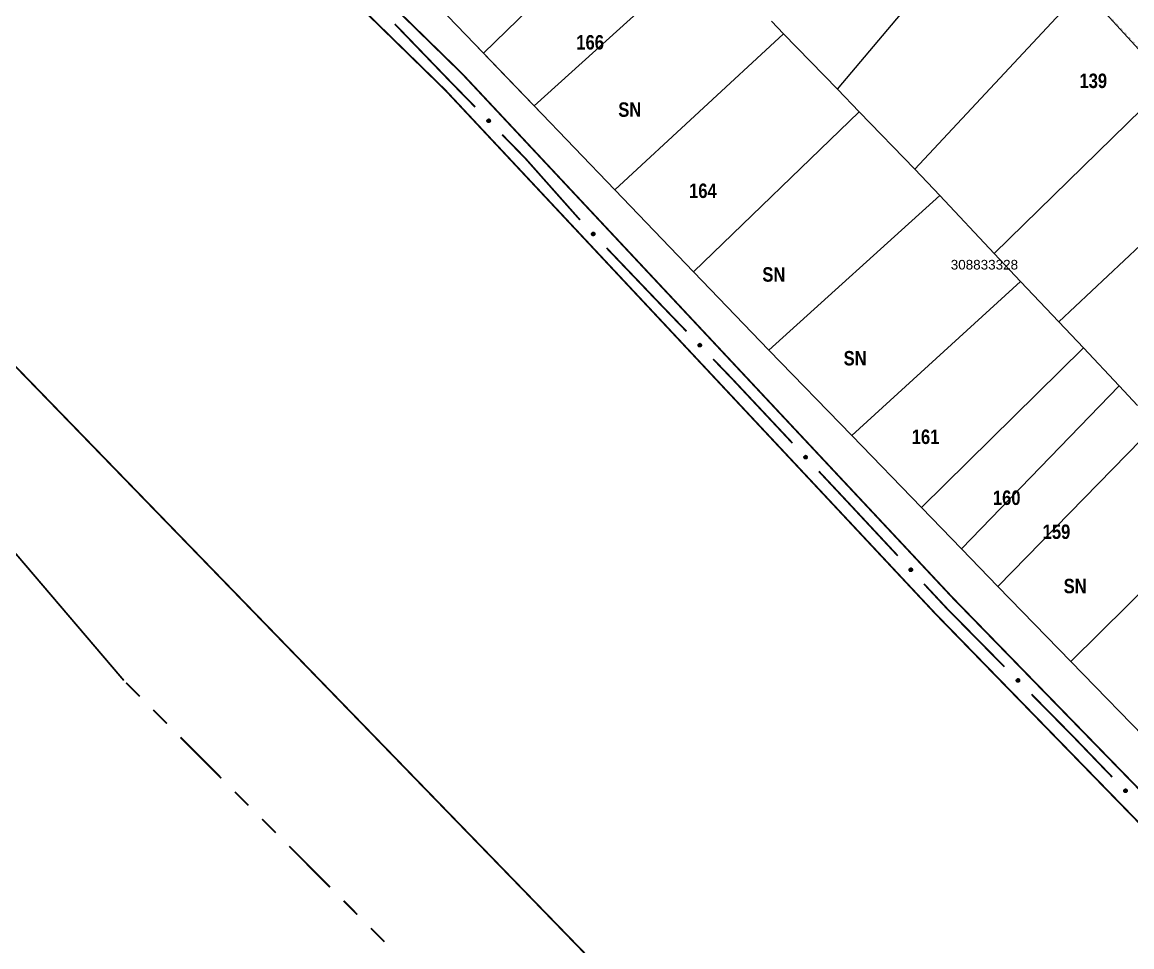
# Model space of a CAD drawing. Extents: x 201549 to 203722, y 4857623 to 4859778.
# Drawn here: x 202361.1 to 202476.3, y 4858798.1 to 4858894.2 of the extents above; entities that cross this region are included whole.
import ezdxf
from ezdxf.enums import TextEntityAlignment as Align

# ---------------------------------------------------------------- set-up
doc = ezdxf.new("R2010")
doc.units = 0
doc.header["$LTSCALE"] = 1.5
doc.header["$MEASUREMENT"] = 0
for name, color, linetype in [('CD-MALHA-LOTES', 40, 'CONTINUOUS'), ('CD_TXT_QUADRA', 1, 'CONTINUOUS'), ('RU-QUADRAS', 6, 'CONTINUOUS'), ('SV-EIXO-RUA-N-PAV', 6, 'CONTINUOUS'), ('SV-RUA-NAO-PAV-S-GUIA-C-GUIA', 7, 'CONTINUOUS'), ('Th_NmrPort', 1, 'CONTINUOUS')]:
    doc.layers.add(name, color=color, linetype=linetype)
doc.styles.add('MONOTXT', font='ARIAL.TTF', dxfattribs={"height": 0.2})
doc.styles.get("Standard").update_dxf_attribs({"font": 'swisscbo.ttf'})

msp = doc.modelspace()

# ---------------------------------------------------------------- linework, layer by layer
at = {"layer": 'CD-MALHA-LOTES', "linetype": 'Continuous'}
for p, q in [((202408.99, 4858890.94), (202426.01, 4858907.56)), ((202445.73, 4858887.19), (202462.54, 4858907.16)), ((202414.23, 4858885.48), (202431.93, 4858901.44)), ((202400.71, 4858899.56), (202408.99, 4858890.94)), ((202471.25, 4858897.63), (202453.78, 4858878.88)), ((202480.14, 4858887.89), (202471.25, 4858897.63)), ((202440.14, 4858892.96), (202438.88, 4858894.26)), ((202422.61, 4858876.75), (202440.14, 4858892.96)), ((202445.73, 4858887.19), (202440.14, 4858892.96)), ((202408.99, 4858890.94), (202414.23, 4858885.48)), ((202462.01, 4858870.15), (202480.14, 4858887.89)), ((202447.99, 4858884.86), (202445.73, 4858887.19)), ((202414.23, 4858885.48), (202422.61, 4858876.75)), ((202447.99, 4858884.86), (202430.79, 4858868.23)), ((202453.78, 4858878.88), (202447.99, 4858884.86)), ((202468.71, 4858863.05), (202487.04, 4858880.26)), ((202456.35, 4858876.16), (202453.78, 4858878.88)), ((202422.61, 4858876.75), (202430.79, 4858868.23)), ((202456.35, 4858876.16), (202438.6, 4858860.1)), ((202456.35, 4858876.16), (202462.01, 4858870.15)), ((202462.01, 4858870.15), (202464.76, 4858867.24)), ((202430.79, 4858868.23), (202438.6, 4858860.1)), ((202447.22, 4858851.22), (202464.76, 4858867.24)), ((202464.76, 4858867.24), (202468.71, 4858863.05)), ((202471.27, 4858860.33), (202468.71, 4858863.05)), ((202454.47, 4858843.74), (202471.27, 4858860.33)), ((202471.27, 4858860.33), (202475, 4858856.38)), ((202438.6, 4858860.1), (202447.22, 4858851.22)), ((202458.63, 4858839.46), (202475, 4858856.38)), ((202475, 4858856.38), (202476.91, 4858854.35)), ((202462.4, 4858835.56), (202478.81, 4858852.33)), ((202447.22, 4858851.22), (202454.47, 4858843.74)), ((202486.53, 4858844.15), (202469.96, 4858827.77)), ((202454.47, 4858843.74), (202458.63, 4858839.46)), ((202458.63, 4858839.46), (202462.4, 4858835.56)), ((202462.4, 4858835.56), (202469.96, 4858827.77)), ((202469.96, 4858827.77), (202478.79, 4858818.68))]:
    msp.add_line(p, q, dxfattribs=at)
at = {"layer": 'RU-QUADRAS', "linetype": 'Continuous'}
for points in [[(202405.42, 4858981.16, 0.01, 0.01, 0), (202430.84, 4859027.34, 0.01, 0.01, 0), (202476.98, 4858977.97, 0.01, 0.01, 0), (202596.42, 4858852.26, 0.01, 0.01, -0.0157830167), (202569.9, 4858806.68, 0.01, 0.01, 0), (202551.82, 4858826.86, 0.01, 0.01, -0.0050676156), (202474.07, 4858910.48, 0.01, 0.01, 0), (202443.68, 4858942.73, 0.01, 0.01, 0.0179470941)], [(202369.03, 4858932.54, 0.01, 0.01, 0), (202385.88, 4858952.76, 0.01, 0.01, 0), (202384.56, 4858954.09, 0.01, 0.01, 0), (202401.16, 4858971.92, 0.01, 0.01, 0), (202462.88, 4858906.8, 0.01, 0.01, -0.0107347229), (202504.2, 4858860.89, 0.01, 0.01, 0), (202538.13, 4858827.31, 0.01, 0.01, 0), (202536.4, 4858825.64, 0.01, 0.01, 0), (202564.2, 4858797.22, 0.01, 0.01, 0), (202537.47, 4858756.18, 0.01, 0.01, 0), (202494.23, 4858799.73, 0.01, 0.01, 0), (202495.73, 4858801.21, 0.01, 0.01, -0.0025219644)]]:
    msp.add_lwpolyline(points, format="xyseb", close=True, dxfattribs=at)
at = {"layer": 'SV-EIXO-RUA-N-PAV', "const_width": 0.18}
for points in [[(202405.71827, 4858887.79614), (202399.775018, 4858893.95987)], [(202406.024201, 4858887.483179), (202405.71827, 4858887.79614)], [(202408.121291, 4858885.337901), (202406.024201, 4858887.483179)], [(202413.320616, 4858880.019106), (202410.917411, 4858882.477532)], [(202413.693752, 4858879.598737), (202413.320616, 4858880.019106)], [(202419.004488, 4858873.615754), (202413.693752, 4858879.598737)], [(202427.186242, 4858865.031135), (202421.756841, 4858870.713584)], [(202427.283791, 4858864.929744), (202427.186242, 4858865.031135)], [(202430.057066, 4858862.047219), (202427.283791, 4858864.929744)], [(202434.902358, 4858857.011051), (202432.83034, 4858859.164694)], [(202434.910188, 4858857.002698), (202434.902358, 4858857.011051)], [(202441.064852, 4858850.436107), (202434.910188, 4858857.002698)], [(202446.7805, 4858844.337915), (202443.800258, 4858847.517623)], [(202447.218248, 4858843.868332), (202446.7805, 4858844.337915)], [(202451.991383, 4858838.74806), (202447.218248, 4858843.868332)], [(202457.068655, 4858833.301532), (202454.718888, 4858835.82219)], [(202457.457593, 4858832.907057), (202457.068655, 4858833.301532)], [(202463.074329, 4858827.210367), (202457.457593, 4858832.907057)], [(202470.209434, 4858819.973695), (202465.882697, 4858824.362023)], [(202470.790336, 4858819.370593), (202470.209434, 4858819.973695)], [(202474.258969, 4858815.7694), (202470.790336, 4858819.370593)]]:
    msp.add_lwpolyline(points, dxfattribs=at)
at = {"layer": 'SV-EIXO-RUA-N-PAV'}
for points in [[(202409.54107, 4858883.728022), (202409.492162, 4858883.727885), (202409.4501, 4858883.737768), (202409.41739, 4858883.756108), (202409.392712, 4858883.779852), (202409.3702, 4858883.806986), (202409.353539, 4858883.839351), (202409.343005, 4858883.879368), (202409.342522, 4858883.928429), (202409.355479, 4858883.970852), (202409.371743, 4858884.003882), (202409.39502, 4858884.031041), (202409.421746, 4858884.052468), (202409.455937, 4858884.068663), (202409.496595, 4858884.078943), (202409.545939, 4858884.078234), (202409.58711, 4858884.068262), (202409.618282, 4858884.049692), (202409.645438, 4858884.026118), (202409.668088, 4858883.99814), (202409.684259, 4858883.966276), (202409.694536, 4858883.925321), (202409.693191, 4858883.876628), (202409.683714, 4858883.835452), (202409.665586, 4858883.804027), (202409.641776, 4858883.777815), (202409.614835, 4858883.754905), (202409.582998, 4858883.736803), (202409.54107, 4858883.728022)], [(202420.394859, 4858871.979698), (202420.345952, 4858871.980118), (202420.304005, 4858871.990481), (202420.271507, 4858872.009193), (202420.247101, 4858872.033217), (202420.224901, 4858872.060606), (202420.20861, 4858872.093159), (202420.198533, 4858872.133294), (202420.198611, 4858872.182357), (202420.21205, 4858872.224629), (202420.228691, 4858872.257472), (202420.252276, 4858872.284364), (202420.279245, 4858872.305484), (202420.313618, 4858872.321288), (202420.354391, 4858872.331103), (202420.403724, 4858872.329831), (202420.444777, 4858872.31939), (202420.475736, 4858872.300465), (202420.502621, 4858872.276583), (202420.524951, 4858872.248349), (202420.540757, 4858872.216302), (202420.550566, 4858872.175233), (202420.548665, 4858872.126558), (202420.538719, 4858872.085493), (202420.520234, 4858872.054277), (202420.496126, 4858872.028338), (202420.468925, 4858872.005737), (202420.436884, 4858871.987999), (202420.394859, 4858871.979698)], [(202431.463992, 4858860.426095), (202431.415084, 4858860.426347), (202431.373102, 4858860.436564), (202431.340539, 4858860.455164), (202431.31605, 4858860.479103), (202431.293755, 4858860.506416), (202431.277353, 4858860.538912), (202431.267137, 4858860.579012), (202431.267045, 4858860.628075), (202431.280338, 4858860.670394), (202431.296865, 4858860.703294), (202431.320357, 4858860.730267), (202431.347253, 4858860.75148), (202431.381572, 4858860.767402), (202431.42231, 4858860.777358), (202431.471647, 4858860.776257), (202431.512737, 4858860.765958), (202431.54376, 4858860.74714), (202431.570728, 4858860.723351), (202431.593155, 4858860.695194), (202431.609072, 4858860.663202), (202431.619022, 4858860.622167), (202431.61729, 4858860.573486), (202431.607486, 4858860.532387), (202431.589109, 4858860.501107), (202431.56509, 4858860.475085), (202431.537968, 4858860.45239), (202431.505988, 4858860.434542), (202431.463992, 4858860.426095)], [(202442.450494, 4858848.796754), (202442.401594, 4858848.797644), (202442.359748, 4858848.808409), (202442.327431, 4858848.827432), (202442.303257, 4858848.851689), (202442.28132, 4858848.879291), (202442.265343, 4858848.911998), (202442.255652, 4858848.952228), (202442.256201, 4858849.001288), (202442.270045, 4858849.04343), (202442.287, 4858849.076111), (202442.310843, 4858849.102775), (202442.338013, 4858849.123636), (202442.372537, 4858849.139108), (202442.413401, 4858849.148531), (202442.46272, 4858849.146786), (202442.503672, 4858849.135951), (202442.534447, 4858849.11673), (202442.561101, 4858849.092591), (202442.583159, 4858849.064144), (202442.598657, 4858849.031947), (202442.608071, 4858848.990785), (202442.605703, 4858848.942131), (202442.595363, 4858848.901163), (202442.576579, 4858848.870126), (202442.552223, 4858848.84442), (202442.524807, 4858848.822081), (202442.492597, 4858848.804652), (202442.450494, 4858848.796754)], [(202453.372588, 4858837.104966), (202453.32369, 4858837.105988), (202453.281874, 4858837.116866), (202453.249608, 4858837.135977), (202453.2255, 4858837.160299), (202453.203638, 4858837.18796), (202453.187749, 4858837.22071), (202453.178166, 4858837.260966), (202453.178848, 4858837.310024), (202453.192806, 4858837.352129), (202453.20985, 4858837.384764), (202453.233764, 4858837.411363), (202453.260991, 4858837.432151), (202453.295556, 4858837.44753), (202453.336446, 4858837.456843), (202453.38576, 4858837.454964), (202453.426682, 4858837.444018), (202453.457405, 4858837.424714), (202453.483994, 4858837.400503), (202453.505975, 4858837.371996), (202453.521386, 4858837.339758), (202453.530689, 4858837.298571), (202453.528189, 4858837.249923), (202453.517739, 4858837.208983), (202453.498871, 4858837.177997), (202453.474445, 4858837.152356), (202453.446969, 4858837.130092), (202453.414712, 4858837.11275), (202453.372588, 4858837.104966)], [(202464.501003, 4858825.606595), (202464.452096, 4858825.606248), (202464.409992, 4858825.61595), (202464.377204, 4858825.63415), (202464.352423, 4858825.657788), (202464.329796, 4858825.684825), (202464.312996, 4858825.717118), (202464.30229, 4858825.75709), (202464.301597, 4858825.806148), (202464.314371, 4858825.848627), (202464.330494, 4858825.881726), (202464.353654, 4858825.908985), (202464.380288, 4858825.930527), (202464.414409, 4858825.946868), (202464.455023, 4858825.957322), (202464.504369, 4858825.956825), (202464.545582, 4858825.94703), (202464.576834, 4858825.928593), (202464.60409, 4858825.905136), (202464.626861, 4858825.877256), (202464.643169, 4858825.845462), (202464.653621, 4858825.804551), (202464.652485, 4858825.755852), (202464.643185, 4858825.714636), (202464.625192, 4858825.683134), (202464.601494, 4858825.656819), (202464.574651, 4858825.633794), (202464.542893, 4858825.615556), (202464.501003, 4858825.606595)], [(202475.666813, 4858814.149074), (202475.617905, 4858814.149298), (202475.575917, 4858814.159491), (202475.543344, 4858814.178072), (202475.518842, 4858814.201998), (202475.496531, 4858814.229298), (202475.48011, 4858814.261785), (202475.469872, 4858814.301879), (202475.469752, 4858814.350942), (202475.483021, 4858814.393268), (202475.49953, 4858814.426177), (202475.523006, 4858814.453164), (202475.54989, 4858814.474393), (202475.5842, 4858814.490334), (202475.624933, 4858814.500313), (202475.67427, 4858814.499239), (202475.715366, 4858814.488964), (202475.7464, 4858814.470164), (202475.773381, 4858814.44639), (202475.795824, 4858814.418246), (202475.811759, 4858814.386263), (202475.821733, 4858814.345233), (202475.820028, 4858814.296551), (202475.810247, 4858814.255446), (202475.791888, 4858814.224156), (202475.767884, 4858814.19812), (202475.740774, 4858814.17541), (202475.708805, 4858814.157544), (202475.666813, 4858814.149074)]]:
    msp.add_lwpolyline(points, close=True, dxfattribs=at)
for points in [[(202409.582998, 4858883.736803), (202409.342522, 4858883.928429)], [(202409.54107, 4858883.728022), (202409.343005, 4858883.879368)], [(202409.562733, 4858883.734271), (202409.346572, 4858883.902693)], [(202409.595711, 4858883.749335), (202409.35189, 4858883.946054)], [(202409.492162, 4858883.727885), (202409.353539, 4858883.839351)], [(202409.514427, 4858883.72903), (202409.353743, 4858883.854365)], [(202409.614835, 4858883.754905), (202409.355479, 4858883.970852)], [(202409.624874, 4858883.768302), (202409.365813, 4858883.982563)], [(202409.46816, 4858883.733415), (202409.368763, 4858883.817528)], [(202409.4501, 4858883.737768), (202409.3702, 4858883.806986)], [(202409.641776, 4858883.777815), (202409.371743, 4858884.003882)], [(202409.652174, 4858883.79308), (202409.38648, 4858884.018031)], [(202409.665586, 4858883.804027), (202409.39502, 4858884.031041)], [(202409.672774, 4858883.822759), (202409.410852, 4858884.039947)], [(202409.683714, 4858883.835452), (202409.421746, 4858884.052468)], [(202409.687652, 4858883.858292), (202409.442898, 4858884.057917)], [(202409.693191, 4858883.876628), (202409.455937, 4858884.068663)], [(202409.690085, 4858883.902651), (202409.47876, 4858884.071983)], [(202409.694536, 4858883.925321), (202409.496595, 4858884.078943)], [(202409.683847, 4858883.948073), (202409.527022, 4858884.073365)], [(202409.684259, 4858883.966276), (202409.545939, 4858884.078234)], [(202409.672686, 4858883.984867), (202409.571359, 4858884.069002)], [(202409.668088, 4858883.99814), (202409.58711, 4858884.068262)], [(202420.394859, 4858871.979698), (202420.198533, 4858872.133294)], [(202420.436884, 4858871.987999), (202420.198611, 4858872.182357)], [(202420.416591, 4858871.985699), (202420.202367, 4858872.156577)], [(202420.449739, 4858872.000386), (202420.208178, 4858872.199874)], [(202420.345952, 4858871.980118), (202420.20861, 4858872.093159)], [(202420.368228, 4858871.981009), (202420.208985, 4858872.10817)], [(202420.468925, 4858872.005737), (202420.21205, 4858872.224629)], [(202420.479117, 4858872.019019), (202420.222518, 4858872.236222)], [(202420.322015, 4858871.985922), (202420.223584, 4858872.071164)], [(202420.304005, 4858871.990481), (202420.224901, 4858872.060606)], [(202420.496126, 4858872.028338), (202420.228691, 4858872.257472)], [(202420.506697, 4858872.043484), (202420.243587, 4858872.271452)], [(202420.520234, 4858872.054277), (202420.252276, 4858872.284364)], [(202420.527635, 4858872.072925), (202420.268208, 4858872.293088)], [(202420.538719, 4858872.085493), (202420.279245, 4858872.305484)], [(202420.542917, 4858872.108287), (202420.300457, 4858872.310691)], [(202420.548665, 4858872.126558), (202420.313618, 4858872.321288)], [(202420.545857, 4858872.152615), (202420.336478, 4858872.324348)], [(202420.550566, 4858872.175233), (202420.354391, 4858872.331103)], [(202420.540137, 4858872.198105), (202420.384752, 4858872.325178)], [(202420.540757, 4858872.216302), (202420.403724, 4858872.329831)], [(202420.529396, 4858872.235024), (202420.429036, 4858872.32031)], [(202420.524951, 4858872.248349), (202420.444777, 4858872.31939)], [(202431.505988, 4858860.434542), (202431.267045, 4858860.628075)], [(202431.463992, 4858860.426095), (202431.267137, 4858860.579012)], [(202431.485703, 4858860.432171), (202431.27089, 4858860.602308)], [(202431.5188, 4858860.446972), (202431.276552, 4858860.645626)], [(202431.415084, 4858860.426347), (202431.277353, 4858860.538912)], [(202431.437357, 4858860.427315), (202431.277676, 4858860.553925)], [(202431.537968, 4858860.45239), (202431.280338, 4858860.670394)], [(202431.548114, 4858860.465707), (202431.290765, 4858860.682023)], [(202431.391127, 4858860.432068), (202431.292402, 4858860.516969)], [(202431.373102, 4858860.436564), (202431.293755, 4858860.506416)], [(202431.56509, 4858860.475085), (202431.296865, 4858860.703294)], [(202431.575609, 4858860.490267), (202431.311713, 4858860.717325)], [(202431.589109, 4858860.501107), (202431.320357, 4858860.730267)], [(202431.596445, 4858860.519781), (202431.336259, 4858860.739046)], [(202431.607486, 4858860.532387), (202431.347253, 4858860.75148)], [(202431.611605, 4858860.555195), (202431.368448, 4858860.75676)], [(202431.61729, 4858860.573486), (202431.381572, 4858860.767402)], [(202431.614392, 4858860.599533), (202431.40442, 4858860.770541)], [(202431.619022, 4858860.622167), (202431.42231, 4858860.777358)], [(202431.608515, 4858860.645003), (202431.452692, 4858860.771539)], [(202431.609072, 4858860.663202), (202431.471647, 4858860.776257)], [(202431.597646, 4858860.681885), (202431.496993, 4858860.766823)], [(202431.593155, 4858860.695194), (202431.512737, 4858860.765958)], [(202442.450494, 4858848.796754), (202442.255652, 4858848.952228)], [(202442.492597, 4858848.804652), (202442.256201, 4858849.001288)], [(202442.472283, 4858848.802546), (202442.259709, 4858848.975473)], [(202442.401594, 4858848.797644), (202442.265343, 4858848.911998)], [(202442.423877, 4858848.798321), (202442.265862, 4858848.927005)], [(202442.50557, 4858848.816914), (202442.265936, 4858849.018713)], [(202442.524807, 4858848.822081), (202442.270045, 4858849.04343)], [(202442.377713, 4858848.803678), (202442.280105, 4858848.88986)], [(202442.535126, 4858848.835264), (202442.280623, 4858849.054921)], [(202442.359748, 4858848.808409), (202442.28132, 4858848.879291)], [(202442.552223, 4858848.84442), (202442.287, 4858849.076111)], [(202442.56294, 4858848.859463), (202442.30203, 4858849.089947)], [(202442.576579, 4858848.870126), (202442.310843, 4858849.102775)], [(202442.584159, 4858848.888703), (202442.326858, 4858849.111346)], [(202442.595363, 4858848.901163), (202442.338013, 4858849.123636)], [(202442.59978, 4858848.923916), (202442.359275, 4858849.128639)], [(202442.605703, 4858848.942131), (202442.372537, 4858849.139108)], [(202442.603145, 4858848.968214), (202442.395424, 4858849.141948)], [(202442.608071, 4858848.990785), (202442.413401, 4858849.148531)], [(202442.597862, 4858849.013757), (202442.443705, 4858849.142316)], [(202442.598657, 4858849.031947), (202442.46272, 4858849.146786)], [(202442.587477, 4858849.050777), (202442.48794, 4858849.137022)], [(202442.583159, 4858849.064144), (202442.503672, 4858849.135951)], [(202453.372588, 4858837.104966), (202453.178166, 4858837.260966)], [(202453.414712, 4858837.11275), (202453.178848, 4858837.310024)], [(202453.394392, 4858837.110699), (202453.182286, 4858837.2842)], [(202453.32369, 4858837.105988), (202453.187749, 4858837.22071)], [(202453.345975, 4858837.106605), (202453.188309, 4858837.235716)], [(202453.427718, 4858837.124977), (202453.18863, 4858837.327423)], [(202453.446969, 4858837.130092), (202453.192806, 4858837.352129)], [(202453.299826, 4858837.112086), (202453.202451, 4858837.198532)], [(202453.457323, 4858837.143248), (202453.203416, 4858837.363592)], [(202453.281874, 4858837.116866), (202453.203638, 4858837.18796)], [(202453.474445, 4858837.152356), (202453.20985, 4858837.384764)], [(202453.485202, 4858837.167371), (202453.224917, 4858837.398559)], [(202453.498871, 4858837.177997), (202453.233764, 4858837.411363)], [(202453.506501, 4858837.196553), (202453.249802, 4858837.419891)], [(202453.517739, 4858837.208983), (202453.260991, 4858837.432151)], [(202453.522217, 4858837.231724), (202453.282266, 4858837.437096)], [(202453.528189, 4858837.249923), (202453.295556, 4858837.44753)], [(202453.525702, 4858837.276012), (202453.318451, 4858837.450308)], [(202453.530689, 4858837.298571), (202453.336446, 4858837.456843)], [(202453.520542, 4858837.32157), (202453.366732, 4858837.450545)], [(202453.521386, 4858837.339758), (202453.38576, 4858837.454964)], [(202453.510256, 4858837.358618), (202453.410954, 4858837.445132)], [(202453.505975, 4858837.371996), (202453.426682, 4858837.444018)], [(202464.542893, 4858825.615556), (202464.301597, 4858825.806148)], [(202464.501003, 4858825.606595), (202464.30229, 4858825.75709)], [(202464.522638, 4858825.612937), (202464.305758, 4858825.78043)], [(202464.555552, 4858825.628142), (202464.310889, 4858825.823814)], [(202464.452096, 4858825.606248), (202464.312996, 4858825.717118)], [(202464.474355, 4858825.607489), (202464.313135, 4858825.732134)], [(202464.574651, 4858825.633794), (202464.314371, 4858825.848627)], [(202464.584633, 4858825.647235), (202464.324655, 4858825.860382)], [(202464.42807, 4858825.611675), (202464.328314, 4858825.695361)], [(202464.409992, 4858825.61595), (202464.329796, 4858825.684825)], [(202464.601494, 4858825.656819), (202464.330494, 4858825.881726)], [(202464.611826, 4858825.67213), (202464.345169, 4858825.895938)], [(202464.625192, 4858825.683134), (202464.353654, 4858825.908985)], [(202464.632299, 4858825.701896), (202464.369447, 4858825.917959)], [(202464.643185, 4858825.714636), (202464.380288, 4858825.930527)], [(202464.647024, 4858825.737493), (202464.401416, 4858825.936066)], [(202464.652485, 4858825.755852), (202464.414409, 4858825.946868)], [(202464.649267, 4858825.781862), (202464.437218, 4858825.950286)], [(202464.653621, 4858825.804551), (202464.455023, 4858825.957322)], [(202464.642834, 4858825.827257), (202464.485473, 4858825.951875)], [(202464.643169, 4858825.845462), (202464.504369, 4858825.956825)], [(202464.631515, 4858825.864003), (202464.529829, 4858825.947702)], [(202464.626861, 4858825.877256), (202464.545582, 4858825.94703)], [(202475.708805, 4858814.157544), (202475.469752, 4858814.350942)], [(202475.666813, 4858814.149074), (202475.469872, 4858814.301879)], [(202475.688521, 4858814.155162), (202475.473611, 4858814.325177)], [(202475.72161, 4858814.169982), (202475.479249, 4858814.368498)], [(202475.617905, 4858814.149298), (202475.48011, 4858814.261785)], [(202475.640178, 4858814.150278), (202475.480425, 4858814.276798)], [(202475.740774, 4858814.17541), (202475.483021, 4858814.393268)], [(202475.750913, 4858814.188733), (202475.493442, 4858814.404903)], [(202475.593945, 4858814.155005), (202475.495172, 4858814.23985)], [(202475.575917, 4858814.159491), (202475.496531, 4858814.229298)], [(202475.767884, 4858814.19812), (202475.49953, 4858814.426177)], [(202475.778394, 4858814.213309), (202475.51437, 4858814.440217)], [(202475.791888, 4858814.224156), (202475.523006, 4858814.453164)], [(202475.799214, 4858814.242834), (202475.538903, 4858814.461952)], [(202475.810247, 4858814.255446), (202475.54989, 4858814.474393)], [(202475.814353, 4858814.278257), (202475.571082, 4858814.479685)], [(202475.820028, 4858814.296551), (202475.5842, 4858814.490334)], [(202475.817115, 4858814.322596), (202475.607047, 4858814.493486)], [(202475.821733, 4858814.345233), (202475.624933, 4858814.500313)], [(202475.811212, 4858814.368064), (202475.655318, 4858814.494511)], [(202475.811759, 4858814.386263), (202475.67427, 4858814.499239)], [(202475.800323, 4858814.404939), (202475.699621, 4858814.48982)], [(202475.795824, 4858814.418246), (202475.715366, 4858814.488964)]]:
    msp.add_lwpolyline(points, dxfattribs=at)
at = {"layer": 'SV-RUA-NAO-PAV-S-GUIA-C-GUIA', "const_width": 0.18}
for points in [[(202318.585681, 4858981.045359), (202375.850118, 4858919.006972), (202406.755485, 4858888.811313), (202418.582189, 4858876.174739), (202457.692817, 4858834.385888), (202526.282239, 4858763.924023), (202540.597938, 4858748.360825), (202559.278351, 4858781.082474), (202569.917526, 4858798.649485), (202563.522843, 4858805.617436), (202529.033623, 4858841.06623), (202497.909206, 4858872.824618), (202467.668284, 4858907.49019), (202424.334233, 4858953.765118), (202419.282654, 4858959.024078), (202395.214661, 4858984.080132), (202372.316186, 4859008.76432), (202326.670103, 4859056.804124), (202318.586408, 4859064.715287)], [(202318.585649, 4858977.370266), (202374.14505, 4858917.261829), (202405.011399, 4858887.104291), (202418.552271, 4858872.636165), (202455.927819, 4858832.70121), (202524.504448, 4858762.252487), (202563.225698, 4858719.612693), (202595.416012, 4858684.554781), (202625.13659, 4858653.891855), (202656.829704, 4858618.431384), (202673.455837, 4858599.628108), (202693.126151, 4858581.137909), (202720.939641, 4858552.319247), (202748.537629, 4858526.5033), (202771.893894, 4858500.219096), (202791.309873, 4858483.253772)], [(202318.584969, 4858899.062128), (202357.210689, 4858861.674291), (202417.930268, 4858799.067125), (202484.835052, 4858730.082474), (202558.268677, 4858646.20367), (202577.057863, 4858624.355754), (202590.362812, 4858610.444513), (202601.805606, 4858599.328868), (202612.190919, 4858589.910854), (202626.028535, 4858579.155633), (202638.008993, 4858570.244884), (202650.323711, 4858564.239026), (202662.142281, 4858557.630372), (202675.525263, 4858547.874457), (202690.690722, 4858533.752577), (202705.536082, 4858518.412371), (202722.813143, 4858501.565689)], [(202371.629699, 4858825.791255), (202348.756616, 4858852.625061), (202318.584847, 4858884.975695)], [(202373.275155, 4858824.14158), (202371.862754, 4858825.557603)], [(202376.099959, 4858821.309533), (202374.687557, 4858822.725556)], [(202381.749565, 4858815.64544), (202377.51236, 4858819.89351)], [(202384.574368, 4858812.813394), (202383.161967, 4858814.229417)], [(202387.399171, 4858809.981347), (202385.98677, 4858811.397371)], [(202393.048778, 4858804.317255), (202388.811573, 4858808.565324)], [(202395.873581, 4858801.485208), (202394.461179, 4858802.901231)], [(202398.133162, 4858799.219833), (202397.285982, 4858800.069185)], [(202398.695972, 4858798.650766), (202398.133162, 4858799.219833)]]:
    msp.add_lwpolyline(points, dxfattribs=at)

# ---------------------------------------------------------------- texts
at = {"layer": 'CD_TXT_QUADRA', "color": 7, "linetype": 'Continuous', "style": 'MONOTXT'}
msp.add_text('308833328', height=1, dxfattribs=at).set_placement((202457.5, 4858868.47))
at = {"layer": 'Th_NmrPort', "color": 1}
for s, p in [('166', (202418.618554, 4858892.067271)), ('139', (202470.868554, 4858888.067271)), ('SN', (202422.978554, 4858885.077271)), ('164', (202430.328554, 4858876.647271)), ('SN', (202437.938554, 4858867.957271)), ('SN', (202446.378554, 4858859.257271)), ('161', (202453.448554, 4858851.097271)), ('160', (202461.878554, 4858844.767271)), ('159', (202467.048554, 4858841.237271)), ('SN', (202469.228554, 4858835.597271))]:
    msp.add_text(s, height=1.5, dxfattribs=at).set_placement(p, align=Align.MIDDLE_LEFT)

doc.saveas('drawing.dxf')
